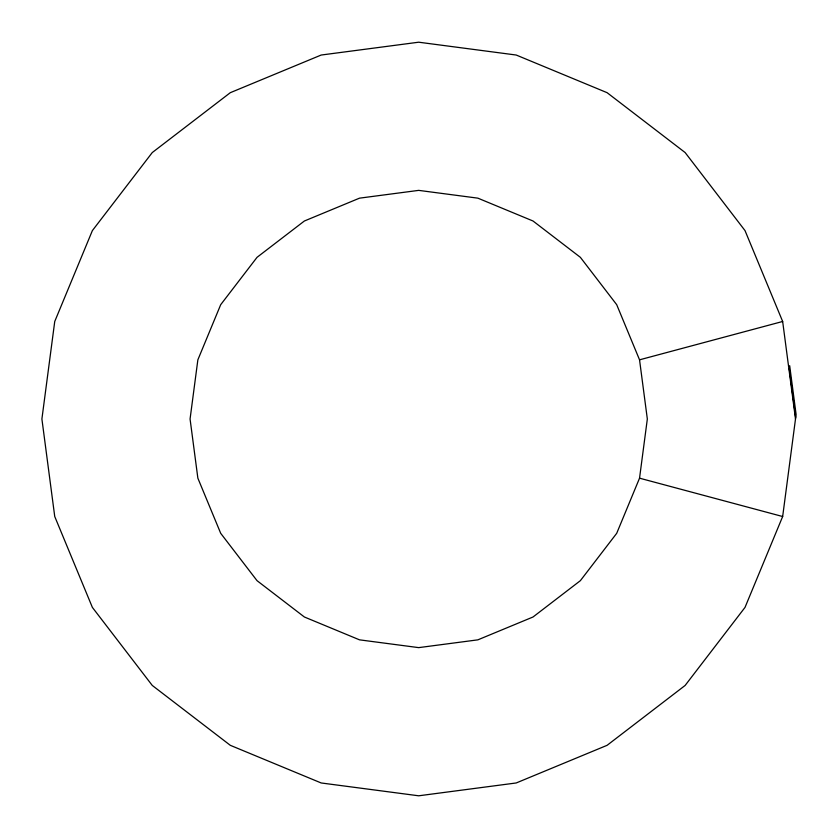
<?xml version="1.0" encoding="UTF-8"?>
<svg xmlns="http://www.w3.org/2000/svg" width="838" height="838" viewBox="0 0 838 838"><rect width="100%" height="100%" fill="white"/><g stroke="black" fill="none" stroke-linecap="round" stroke-linejoin="round"><path stroke-width="1.26" d="M639.541 478.173L647.334 419L639.541 359.827L616.705 304.686L580.367 257.329L533.02 221.002L477.87 198.156L418.696 190.373L359.523 198.156L304.383 221.002L257.036 257.329L220.698 304.686L197.862 359.827L190.069 419L197.862 478.173L220.698 533.314L257.036 580.671L304.383 616.998L359.523 639.844L418.696 647.627L477.87 639.844L533.02 616.998L580.367 580.671L616.705 533.314L639.541 478.173L782.661 516.522L745.013 607.403L685.138 685.442L607.1 745.317L516.218 782.964L418.696 795.796L321.174 782.964L230.303 745.317L152.265 685.442L92.379 607.403L54.742 516.522L41.9 419L54.742 321.478L92.379 230.597L152.265 152.558L230.303 92.683L321.174 55.036L418.696 42.204L516.218 55.036L607.1 92.683L685.138 152.558L745.013 230.597L782.661 321.478L795.503 419M782.661 516.522L796.1 414.443L789.679 365.682M639.541 359.827L782.661 321.478M789.27 368.762L795.691 417.523"/></g></svg>
